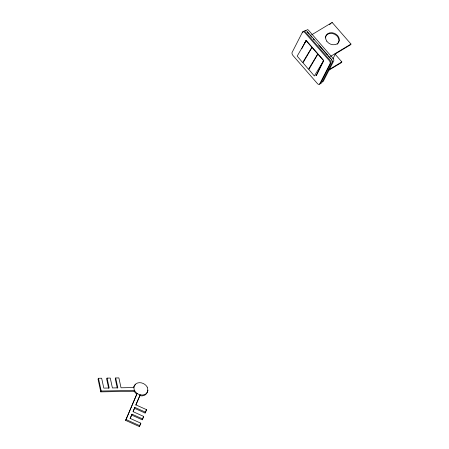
<?xml version="1.0" encoding="UTF-8"?>
<svg xmlns="http://www.w3.org/2000/svg" width="449" height="449" viewBox="0 0 449 449"><rect width="100%" height="100%" fill="white"/><g stroke="black" fill="none" stroke-linecap="round" stroke-linejoin="round"><path stroke-width="0.67" d="M125.641 420.404L137.119 393.431L125.641 420.404L139.336 426.55L140.829 423.194L130.21 418.429L132.012 414.174L142.63 418.939L143.691 416.431L133.072 411.666L134.868 407.411L145.487 412.182L146.548 409.673L135.929 404.903L140.195 394.817L135.761 405.121M130.036 418.664L132.012 414.174M133.151 411.295L134.868 407.411M139.336 426.55L140.829 423.194M131.579 415.022L142.198 419.787L143.691 416.431M134.436 408.259L145.055 413.024L146.548 409.673M133.869 387.554L121.022 387.79L118.878 377.906L115.685 377.968L117.823 387.846L112.407 387.947L110.269 378.064L107.07 378.12L109.214 388.003L103.792 388.099L101.654 378.221L98.46 378.277L98.022 379.124L100.784 391.87L134.06 391.264L134.492 390.417L101.216 391.023L100.784 391.87M107.07 378.12L106.638 378.967L108.636 388.189M115.685 377.968L115.253 378.81L117.251 388.031M302.632 32.833L303.26 31.598A2.498 1.33 58.9 0 1 305.522 32.087L329.897 60.071A2.498 1.33 58.9 0 1 330.806 63.214L320.373 83.593A2.498 1.33 58.9 0 1 319.43 83.997M301.75 48.789L305.887 40.707L306.341 40.55L323.757 60.542L316.483 75.247L315.849 75.258M304.798 43.087L306.066 40.601M331.817 23.124L332.159 22.45L350.978 44.053L350.63 44.72L335.442 53.88L332.934 58.791M147.457 391.023L147.889 390.175M316.298 75.353L323.572 60.649L305.999 40.629M145.055 413.024L145.487 412.182M142.198 419.787L142.63 418.939M334.954 54.003L341.835 61.906L341.493 62.579L329.151 70.022M311.589 34.854L332.159 22.45M329.476 24.532L330.649 23.825M330.402 56.456L350.978 44.053M328.988 69.657L341.835 61.906M316.371 75.331L316.029 75.146M139.762 395.659L139.953 395.726A7.352 5.91 27.1 0 0 147.395 391.708M126.074 419.557L139.774 425.703M136.687 394.278L134.06 391.264M306.527 41.016L306.044 40.932L297.176 56.108L302.643 62.557L311.769 47.504L311.617 46.859M312.369 47.723L311.887 47.645L303.019 62.815L308.485 69.264L317.611 54.211L317.46 53.566M318.212 54.43L317.729 54.351L308.867 69.528L314.328 75.971L323.454 60.924L323.308 60.278M307.296 32.008L309.137 34.118M310.057 35.174L311.898 37.289M313.273 38.872L314.193 39.927M318.796 45.209L327.534 55.238M328.455 56.293L330.29 58.409M147.205 387.145L147.901 390.344A7.352 5.91 27.1 0 1 140.385 394.873C136.934 394.127 133.701 391.107 133.858 387.386M98.46 378.277L101.216 391.023M325.272 37.941A7.145 5.742 27.1 0 1 334.881 34.365A7.145 5.742 27.1 0 1 337.137 44.266M304.714 30.723A2.498 1.33 58.9 0 1 306.97 31.217L331.351 59.201A2.498 1.33 58.9 0 1 332.254 62.338L321.821 82.723A2.498 1.33 58.9 0 1 320.883 83.127M306.841 29.993A1.998 1.066 58.9 0 1 308.648 30.386L333.023 58.37A1.998 1.066 58.9 0 1 333.747 60.884L323.319 81.263A1.998 1.066 58.9 0 1 322.219 81.454M331.21 59.464A1.998 1.066 58.9 0 1 331.772 60.334M332.036 61.249A1.998 1.066 58.9 0 1 332.036 61.653M305.466 30.751A1.998 1.066 58.9 0 1 305.78 30.762M133.527 387.723A7.319 5.882 27.1 0 1 135.396 384.72M133.897 387.392A7.319 5.882 27.1 0 1 139.538 382.677A7.319 5.882 27.1 0 1 147.227 387.133M302.536 32.031L292.108 52.415A2.498 1.33 58.9 0 0 293.012 55.558L317.387 83.536A2.498 1.33 58.9 0 0 319.649 84.03L330.077 63.651A2.498 1.33 58.9 0 0 329.173 60.508L304.798 32.524A2.498 1.33 58.9 0 0 302.536 32.031M326.754 41.151A7.145 5.742 27.1 0 0 338.636 42.335A7.145 5.742 27.1 0 0 332.041 32.71A7.145 5.742 27.1 0 0 326.754 41.151"/></g></svg>
